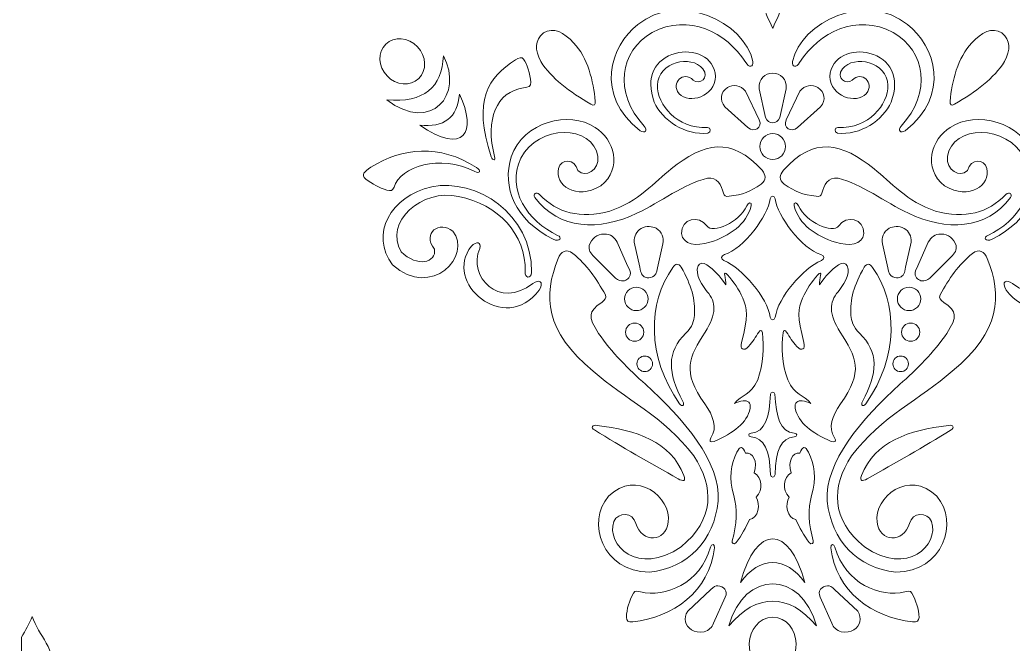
# Model space of a CAD drawing. Header units: centimetres. Extents: x -28.9 to 29, y -13.3 to 13.3.
# Drawn here: x 2.25 to 19.74, y -6.69 to 4.29 of the extents above; entities that cross this region are included whole.
import ezdxf

# ---------------------------------------------------------------- set-up
doc = ezdxf.new("R2010")
doc.units = ezdxf.units.CM
doc.header["$MEASUREMENT"] = 0
doc.layers.add('layer 1', color=7, linetype='Continuous')

msp = doc.modelspace()

# ---------------------------------------------------------------- linework, layer by layer
at = {"layer": 'layer 1', "color": 177, "lineweight": 9}
for centre, major_axis, ratio in [((13.10625, -0.61748), (0, 0.2061), 0.99995148), ((17.91, -0.61748), (0, 0.2061), 0.99995148), ((13.07816, -1.20236), (0, 0.1603), 0.99993762), ((17.93808, -1.20236), (0, 0.1603), 0.99993762), ((13.25428, -1.75949), (0, 0.1374), 0.99992722), ((17.76197, -1.75949), (0, 0.1374), 0.99992722)]:
    msp.add_ellipse(centre, major_axis=major_axis, ratio=ratio, dxfattribs=at)
for points, knots in [([(15.50812, 4.14306), (15.44576, 4.31367), (15.29196, 4.48287), (15.41026, 4.69778), (15.41026, 4.69778), (15.50975, 4.93053), (15.49325, 5.35207), (15.35958, 5.65208), (15.35958, 5.65208), (15.28851, 5.86375), (15.13311, 6.01538), (15.10811, 6.25853), (15.10811, 6.25853), (15.10099, 6.62032), (15.38649, 6.90192), (15.50812, 7.22732), (15.50812, 7.22732), (15.62976, 6.90192), (15.91526, 6.62032), (15.90814, 6.25853), (15.90814, 6.25853), (15.88314, 6.01538), (15.72774, 5.86375), (15.65667, 5.65208), (15.65667, 5.65208), (15.523, 5.35207), (15.50649, 4.93053), (15.60599, 4.69778), (15.60599, 4.69778), (15.72429, 4.48287), (15.57049, 4.31367), (15.50812, 4.14306)], [0, 0, 0, 0, 0.11111111, 0.11111111, 0.11111111, 0.11111111, 0.22222222, 0.22222222, 0.22222222, 0.22222222, 0.33333333, 0.33333333, 0.33333333, 0.33333333, 0.44444444, 0.44444444, 0.44444444, 0.44444444, 0.55555556, 0.55555556, 0.55555556, 0.55555556, 0.66666667, 0.66666667, 0.66666667, 0.66666667, 0.77777778, 0.77777778, 0.77777778, 0.77777778, 1, 1, 1, 1]), ([(15.03515, 3.54407), (15.08623, 3.45418), (15.17504, 3.4555), (15.16044, 3.56351), (15.16044, 3.56351), (15.00747, 4.26426), (13.85711, 4.8004), (13.13332, 4.21148), (13.13332, 4.21148), (12.64423, 3.83373), (12.37179, 2.97379), (13.17298, 2.3425), (13.17298, 2.3425), (13.26193, 2.28844), (13.30775, 2.35279), (13.2457, 2.42416), (13.2457, 2.42416), (12.69656, 3.02907), (12.82019, 3.73889), (13.38524, 4.07437), (13.38524, 4.07437), (14.03805, 4.4122), (14.68429, 4.08323), (15.03515, 3.54407)], [0, 0, 0, 0, 0.14285714, 0.14285714, 0.14285714, 0.14285714, 0.28571429, 0.28571429, 0.28571429, 0.28571429, 0.42857143, 0.42857143, 0.42857143, 0.42857143, 0.57142857, 0.57142857, 0.57142857, 0.57142857, 0.71428571, 0.71428571, 0.71428571, 0.71428571, 1, 1, 1, 1]), ([(15.9811, 3.54407), (15.93002, 3.45418), (15.84121, 3.4555), (15.85581, 3.56351), (15.85581, 3.56351), (16.00878, 4.26426), (17.15914, 4.8004), (17.88293, 4.21148), (17.88293, 4.21148), (18.37202, 3.83373), (18.64446, 2.97379), (17.84327, 2.3425), (17.84327, 2.3425), (17.75432, 2.28844), (17.7085, 2.35279), (17.77055, 2.42416), (17.77055, 2.42416), (18.31969, 3.02907), (18.19606, 3.73889), (17.63101, 4.07437), (17.63101, 4.07437), (16.97819, 4.4122), (16.33196, 4.08323), (15.9811, 3.54407)], [0, 0, 0, 0, 0.14285714, 0.14285714, 0.14285714, 0.14285714, 0.28571429, 0.28571429, 0.28571429, 0.28571429, 0.42857143, 0.42857143, 0.42857143, 0.42857143, 0.57142857, 0.57142857, 0.57142857, 0.57142857, 0.71428571, 0.71428571, 0.71428571, 0.71428571, 1, 1, 1, 1]), ([(12.38418, 2.86598), (12.3903, 2.79187), (12.3605, 2.77606), (12.30721, 2.81115), (12.30721, 2.81115), (11.9357, 3.02582), (11.60358, 3.27069), (11.42746, 3.55953), (11.42746, 3.55953), (11.31326, 3.76629), (11.32022, 3.93935), (11.47134, 4.06545), (11.47134, 4.06545), (11.64548, 4.17472), (11.83607, 4.07401), (12.00267, 3.8903), (12.00267, 3.8903), (12.2509, 3.63364), (12.35127, 3.20724), (12.38418, 2.86598)], [0, 0, 0, 0, 0.16666667, 0.16666667, 0.16666667, 0.16666667, 0.33333333, 0.33333333, 0.33333333, 0.33333333, 0.5, 0.5, 0.5, 0.5, 0.66666667, 0.66666667, 0.66666667, 0.66666667, 1, 1, 1, 1]), ([(18.63207, 2.86598), (18.62595, 2.79187), (18.65575, 2.77606), (18.70904, 2.81115), (18.70904, 2.81115), (19.08055, 3.02582), (19.41267, 3.27069), (19.58879, 3.55953), (19.58879, 3.55953), (19.70299, 3.76629), (19.69603, 3.93935), (19.54491, 4.06545), (19.54491, 4.06545), (19.37076, 4.17472), (19.18018, 4.07401), (19.01358, 3.8903), (19.01358, 3.8903), (18.76535, 3.63364), (18.66498, 3.20724), (18.63207, 2.86598)], [0, 0, 0, 0, 0.16666667, 0.16666667, 0.16666667, 0.16666667, 0.33333333, 0.33333333, 0.33333333, 0.33333333, 0.5, 0.5, 0.5, 0.5, 0.66666667, 0.66666667, 0.66666667, 0.66666667, 1, 1, 1, 1]), ([(8.69368, 3.86678), (8.84156, 4.00871), (9.0914, 3.98836), (9.25172, 3.82131), (9.25172, 3.82131), (9.41204, 3.65427), (9.42213, 3.4038), (9.27426, 3.26186), (9.27426, 3.26186), (9.12639, 3.11993), (8.87655, 3.14029), (8.71622, 3.30734), (8.71622, 3.30734), (8.5559, 3.47438), (8.54581, 3.72485), (8.69368, 3.86678)], [0, 0, 0, 0, 0.2, 0.2, 0.2, 0.2, 0.4, 0.4, 0.4, 0.4, 0.6, 0.6, 0.6, 0.6, 1, 1, 1, 1]), ([(14.10755, 3.23403), (13.94212, 3.4025), (13.70225, 3.19019), (13.85924, 2.99485), (13.85924, 2.99485), (14.04102, 2.8043), (14.4914, 2.94413), (14.50101, 3.30078), (14.50101, 3.30078), (14.48522, 3.65327), (14.10189, 3.7945), (13.79535, 3.70454), (13.79535, 3.70454), (13.44234, 3.61108), (13.25777, 3.29049), (13.42293, 2.846), (13.42293, 2.846), (13.56011, 2.5306), (13.96802, 2.25389), (14.36889, 2.30226), (14.36889, 2.30226), (14.43188, 2.31589), (14.41731, 2.40215), (14.358, 2.39887), (14.358, 2.39887), (13.81623, 2.38152), (13.47492, 2.79662), (13.4778, 3.14396), (13.4778, 3.14396), (13.49257, 3.55521), (14.07411, 3.68702), (14.27811, 3.43352), (14.27811, 3.43352), (14.40679, 3.26965), (14.21481, 3.14437), (14.10755, 3.23403)], [0, 0, 0, 0, 0.1, 0.1, 0.1, 0.1, 0.2, 0.2, 0.2, 0.2, 0.3, 0.3, 0.3, 0.3, 0.4, 0.4, 0.4, 0.4, 0.5, 0.5, 0.5, 0.5, 0.6, 0.6, 0.6, 0.6, 0.7, 0.7, 0.7, 0.7, 0.8, 0.8, 0.8, 0.8, 1, 1, 1, 1]), ([(16.9087, 3.23403), (17.07412, 3.4025), (17.314, 3.19019), (17.15701, 2.99485), (17.15701, 2.99485), (16.97523, 2.8043), (16.52485, 2.94413), (16.51524, 3.30078), (16.51524, 3.30078), (16.53103, 3.65327), (16.91436, 3.7945), (17.2209, 3.70454), (17.2209, 3.70454), (17.57391, 3.61108), (17.75848, 3.29049), (17.59332, 2.846), (17.59332, 2.846), (17.45614, 2.5306), (17.04823, 2.25389), (16.64736, 2.30226), (16.64736, 2.30226), (16.58437, 2.31589), (16.59894, 2.40215), (16.65825, 2.39887), (16.65825, 2.39887), (17.20002, 2.38152), (17.54132, 2.79662), (17.53845, 3.14396), (17.53845, 3.14396), (17.52368, 3.55521), (16.94214, 3.68702), (16.73814, 3.43352), (16.73814, 3.43352), (16.60946, 3.26965), (16.80144, 3.14437), (16.9087, 3.23403)], [0, 0, 0, 0, 0.1, 0.1, 0.1, 0.1, 0.2, 0.2, 0.2, 0.2, 0.3, 0.3, 0.3, 0.3, 0.4, 0.4, 0.4, 0.4, 0.5, 0.5, 0.5, 0.5, 0.6, 0.6, 0.6, 0.6, 0.7, 0.7, 0.7, 0.7, 0.8, 0.8, 0.8, 0.8, 1, 1, 1, 1]), ([(9.70896, 3.66417), (10.07133, 2.98017), (9.50016, 2.29408), (8.71106, 2.8845), (8.71106, 2.8845), (9.36421, 2.83443), (9.6864, 3.10527), (9.70896, 3.66417)], [0, 0, 0, 0, 0.33333333, 0.33333333, 0.33333333, 0.33333333, 1, 1, 1, 1]), ([(11.12039, 3.0972), (11.20347, 3.11206), (11.25244, 3.11374), (11.24783, 3.19757), (11.24783, 3.19757), (11.23548, 3.34367), (11.18662, 3.52538), (11.12039, 3.60494), (11.12039, 3.60494), (11.09174, 3.64405), (11.03473, 3.63205), (10.97631, 3.59041), (10.97631, 3.59041), (10.50192, 3.27896), (10.21649, 2.88689), (10.55329, 1.88432), (10.55329, 1.88432), (10.57832, 1.81976), (10.63635, 1.80259), (10.61124, 1.88818), (10.61124, 1.88818), (10.43772, 2.54029), (10.6476, 3.03345), (11.12039, 3.0972)], [0, 0, 0, 0, 0.14285714, 0.14285714, 0.14285714, 0.14285714, 0.28571429, 0.28571429, 0.28571429, 0.28571429, 0.42857143, 0.42857143, 0.42857143, 0.42857143, 0.57142857, 0.57142857, 0.57142857, 0.57142857, 0.71428571, 0.71428571, 0.71428571, 0.71428571, 1, 1, 1, 1]), ([(15.50812, 2.47995), (15.4548, 2.48115), (15.40212, 2.51359), (15.38401, 2.57727), (15.38401, 2.57727), (15.38401, 2.57727), (15.27201, 3.07949), (15.27201, 3.07949), (15.27201, 3.07949), (15.25009, 3.26213), (15.37852, 3.35419), (15.50813, 3.35563), (15.50813, 3.35563), (15.63774, 3.35419), (15.76616, 3.26213), (15.74424, 3.07949), (15.74424, 3.07949), (15.74424, 3.07949), (15.63224, 2.57727), (15.63224, 2.57727), (15.63224, 2.57727), (15.61413, 2.51359), (15.56144, 2.48115), (15.50812, 2.47995)], [0, 0, 0, 0, 0.14285714, 0.14285714, 0.14285714, 0.14285714, 0.28571429, 0.28571429, 0.28571429, 0.28571429, 0.42857143, 0.42857143, 0.42857143, 0.42857143, 0.57142857, 0.57142857, 0.57142857, 0.57142857, 0.71428571, 0.71428571, 0.71428571, 0.71428571, 1, 1, 1, 1]), ([(14.71024, 3.10184), (14.59171, 3.0224), (14.56378, 2.89329), (14.66567, 2.76367), (14.66567, 2.76367), (14.66567, 2.76367), (15.0724, 2.39957), (15.0724, 2.39957), (15.0724, 2.39957), (15.18157, 2.30433), (15.33705, 2.3916), (15.26924, 2.53444), (15.26924, 2.53444), (15.26924, 2.53444), (15.02723, 3.03821), (15.02723, 3.03821), (15.02723, 3.03821), (14.94868, 3.1448), (14.81084, 3.17092), (14.71024, 3.10184)], [0, 0, 0, 0, 0.16666667, 0.16666667, 0.16666667, 0.16666667, 0.33333333, 0.33333333, 0.33333333, 0.33333333, 0.5, 0.5, 0.5, 0.5, 0.66666667, 0.66666667, 0.66666667, 0.66666667, 1, 1, 1, 1]), ([(16.30601, 3.10184), (16.42454, 3.0224), (16.45246, 2.89329), (16.35058, 2.76367), (16.35058, 2.76367), (16.35058, 2.76367), (15.94385, 2.39957), (15.94385, 2.39957), (15.94385, 2.39957), (15.83468, 2.30433), (15.6792, 2.3916), (15.74701, 2.53444), (15.74701, 2.53444), (15.74701, 2.53444), (15.98902, 3.03821), (15.98902, 3.03821), (15.98902, 3.03821), (16.06757, 3.1448), (16.20541, 3.17092), (16.30601, 3.10184)], [0, 0, 0, 0, 0.16666667, 0.16666667, 0.16666667, 0.16666667, 0.33333333, 0.33333333, 0.33333333, 0.33333333, 0.5, 0.5, 0.5, 0.5, 0.66666667, 0.66666667, 0.66666667, 0.66666667, 1, 1, 1, 1]), ([(9.99135, 2.98883), (10.31037, 2.3162), (10.06772, 1.89935), (9.29289, 2.44303), (9.29289, 2.44303), (9.71861, 2.39451), (9.95535, 2.57064), (9.99135, 2.98883)], [0, 0, 0, 0, 0.33333333, 0.33333333, 0.33333333, 0.33333333, 1, 1, 1, 1]), ([(12.07824, 1.64242), (12.0227, 1.86266), (11.77833, 1.85089), (11.73716, 1.6777), (11.73716, 1.6777), (11.66561, 1.38792), (12.0387, 1.11415), (12.48203, 1.3719), (12.48203, 1.3719), (12.8727, 1.68416), (12.71386, 2.19644), (12.3801, 2.40299), (12.3801, 2.40299), (11.92463, 2.70322), (11.12112, 2.50523), (10.90214, 1.88549), (10.90214, 1.88549), (10.74, 1.35248), (10.9608, 0.77511), (11.6429, 0.43553), (11.6429, 0.43553), (11.76383, 0.37518), (11.80203, 0.46574), (11.72033, 0.50146), (11.72033, 0.50146), (11.18505, 0.75012), (10.81966, 1.30444), (11.0707, 1.85804), (11.0707, 1.85804), (11.38597, 2.46036), (12.33929, 2.45743), (12.43107, 1.88745), (12.43107, 1.88745), (12.45067, 1.64763), (12.21545, 1.50715), (12.07824, 1.64242)], [0, 0, 0, 0, 0.1, 0.1, 0.1, 0.1, 0.2, 0.2, 0.2, 0.2, 0.3, 0.3, 0.3, 0.3, 0.4, 0.4, 0.4, 0.4, 0.5, 0.5, 0.5, 0.5, 0.6, 0.6, 0.6, 0.6, 0.7, 0.7, 0.7, 0.7, 0.8, 0.8, 0.8, 0.8, 1, 1, 1, 1]), ([(18.93801, 1.64242), (18.99355, 1.86266), (19.23792, 1.85089), (19.27908, 1.6777), (19.27908, 1.6777), (19.35064, 1.38792), (18.97755, 1.11415), (18.53422, 1.3719), (18.53422, 1.3719), (18.14355, 1.68416), (18.30239, 2.19644), (18.63615, 2.40299), (18.63615, 2.40299), (19.09162, 2.70322), (19.89513, 2.50523), (20.11411, 1.88549), (20.11411, 1.88549), (20.27625, 1.35248), (20.05545, 0.77511), (19.37335, 0.43553), (19.37335, 0.43553), (19.25242, 0.37518), (19.21422, 0.46574), (19.29592, 0.50146), (19.29592, 0.50146), (19.83119, 0.75012), (20.19658, 1.30444), (19.94554, 1.85804), (19.94554, 1.85804), (19.63028, 2.46036), (18.67696, 2.45743), (18.58518, 1.88745), (18.58518, 1.88745), (18.56558, 1.64763), (18.8008, 1.50715), (18.93801, 1.64242)], [0, 0, 0, 0, 0.1, 0.1, 0.1, 0.1, 0.2, 0.2, 0.2, 0.2, 0.3, 0.3, 0.3, 0.3, 0.4, 0.4, 0.4, 0.4, 0.5, 0.5, 0.5, 0.5, 0.6, 0.6, 0.6, 0.6, 0.7, 0.7, 0.7, 0.7, 0.8, 0.8, 0.8, 0.8, 1, 1, 1, 1]), ([(15.50812, 1.83602), (15.63314, 1.83768), (15.73403, 1.9396), (15.73403, 2.065), (15.73403, 2.065), (15.73403, 2.1904), (15.63315, 2.29234), (15.50812, 2.29399), (15.50812, 2.29399), (15.38309, 2.29234), (15.28222, 2.19041), (15.28222, 2.065), (15.28222, 2.065), (15.28222, 1.93959), (15.3831, 1.83768), (15.50812, 1.83602)], [0, 0, 0, 0, 0.2, 0.2, 0.2, 0.2, 0.4, 0.4, 0.4, 0.4, 0.6, 0.6, 0.6, 0.6, 1, 1, 1, 1]), ([(8.71274, 1.29848), (8.78079, 1.27643), (8.81996, 1.28699), (8.84017, 1.35161), (8.84017, 1.35161), (8.95033, 1.71019), (9.65145, 1.94163), (10.26018, 1.62638), (10.26018, 1.62638), (10.34632, 1.58224), (10.38786, 1.63721), (10.293, 1.69543), (10.293, 1.69543), (9.63738, 2.11445), (8.98905, 2.04595), (8.4341, 1.70177), (8.4341, 1.70177), (8.31574, 1.61815), (8.2522, 1.57502), (8.34214, 1.48952), (8.34214, 1.48952), (8.45761, 1.40417), (8.58163, 1.3418), (8.71274, 1.29848)], [0, 0, 0, 0, 0.14285714, 0.14285714, 0.14285714, 0.14285714, 0.28571429, 0.28571429, 0.28571429, 0.28571429, 0.42857143, 0.42857143, 0.42857143, 0.42857143, 0.57142857, 0.57142857, 0.57142857, 0.57142857, 0.71428571, 0.71428571, 0.71428571, 0.71428571, 1, 1, 1, 1]), ([(11.40437, 1.22279), (11.34049, 1.2793), (11.27741, 1.22815), (11.32153, 1.16621), (11.32153, 1.16621), (11.74266, 0.60135), (12.45359, 0.57431), (13.11713, 0.88969), (13.11713, 0.88969), (13.53399, 1.08571), (13.94889, 1.41575), (14.35792, 1.50733), (14.35792, 1.50733), (14.53065, 1.53554), (14.60913, 1.38236), (14.63986, 1.24197), (14.63986, 1.24197), (14.65035, 1.19573), (14.68203, 1.18254), (14.73985, 1.18982), (14.73985, 1.18982), (14.98133, 1.21677), (15.11698, 1.27295), (15.30467, 1.40121), (15.30467, 1.40121), (15.39811, 1.48552), (15.39101, 1.56116), (15.32035, 1.64634), (15.32035, 1.64634), (14.78497, 2.24576), (14.28758, 2.13695), (13.72086, 1.66986), (13.72086, 1.66986), (13.43691, 1.45121), (13.14063, 1.08972), (12.63882, 0.92902), (12.63882, 0.92902), (12.12328, 0.79385), (11.71081, 0.88752), (11.40437, 1.22279)], [0, 0, 0, 0, 0.09090909, 0.09090909, 0.09090909, 0.09090909, 0.18181818, 0.18181818, 0.18181818, 0.18181818, 0.27272727, 0.27272727, 0.27272727, 0.27272727, 0.36363636, 0.36363636, 0.36363636, 0.36363636, 0.45454545, 0.45454545, 0.45454545, 0.45454545, 0.54545455, 0.54545455, 0.54545455, 0.54545455, 0.63636364, 0.63636364, 0.63636364, 0.63636364, 0.72727273, 0.72727273, 0.72727273, 0.72727273, 0.81818182, 0.81818182, 0.81818182, 0.81818182, 1, 1, 1, 1]), ([(19.61187, 1.22279), (19.67575, 1.2793), (19.73884, 1.22815), (19.69472, 1.16621), (19.69472, 1.16621), (19.27359, 0.60135), (18.56266, 0.57431), (17.89912, 0.88969), (17.89912, 0.88969), (17.48226, 1.08571), (17.06736, 1.41575), (16.65833, 1.50733), (16.65833, 1.50733), (16.4856, 1.53554), (16.40711, 1.38236), (16.37639, 1.24197), (16.37639, 1.24197), (16.3659, 1.19573), (16.33422, 1.18254), (16.2764, 1.18982), (16.2764, 1.18982), (16.03492, 1.21677), (15.89926, 1.27295), (15.71158, 1.40121), (15.71158, 1.40121), (15.61814, 1.48552), (15.62524, 1.56116), (15.6959, 1.64634), (15.6959, 1.64634), (16.23128, 2.24576), (16.72867, 2.13695), (17.29539, 1.66986), (17.29539, 1.66986), (17.57934, 1.45121), (17.87562, 1.08972), (18.37743, 0.92902), (18.37743, 0.92902), (18.89297, 0.79385), (19.30544, 0.88752), (19.61187, 1.22279)], [0, 0, 0, 0, 0.09090909, 0.09090909, 0.09090909, 0.09090909, 0.18181818, 0.18181818, 0.18181818, 0.18181818, 0.27272727, 0.27272727, 0.27272727, 0.27272727, 0.36363636, 0.36363636, 0.36363636, 0.36363636, 0.45454545, 0.45454545, 0.45454545, 0.45454545, 0.54545455, 0.54545455, 0.54545455, 0.54545455, 0.63636364, 0.63636364, 0.63636364, 0.63636364, 0.72727273, 0.72727273, 0.72727273, 0.72727273, 0.81818182, 0.81818182, 0.81818182, 0.81818182, 1, 1, 1, 1]), ([(9.55189, 0.26136), (9.32052, 0.54605), (9.65317, 0.76646), (9.87343, 0.57427), (9.87343, 0.57427), (10.22768, 0.15542), (9.50018, -0.63232), (8.81554, -0.01746), (8.81554, -0.01746), (8.39926, 0.51923), (8.788, 1.19317), (9.50343, 1.35752), (9.50343, 1.35752), (10.29009, 1.5075), (11.27012, 0.89263), (11.26352, -0.15191), (11.26352, -0.15191), (11.25392, -0.27649), (11.13317, -0.24498), (11.15074, -0.14248), (11.15074, -0.14248), (11.16161, 0.52724), (10.67894, 1.05084), (9.9737, 1.18479), (9.9737, 1.18479), (9.34207, 1.33187), (8.6494, 0.73632), (8.96783, 0.21318), (8.96783, 0.21318), (9.24323, -0.06955), (9.59278, 0.02002), (9.55189, 0.26136)], [0, 0, 0, 0, 0.11111111, 0.11111111, 0.11111111, 0.11111111, 0.22222222, 0.22222222, 0.22222222, 0.22222222, 0.33333333, 0.33333333, 0.33333333, 0.33333333, 0.44444444, 0.44444444, 0.44444444, 0.44444444, 0.55555556, 0.55555556, 0.55555556, 0.55555556, 0.66666667, 0.66666667, 0.66666667, 0.66666667, 0.77777778, 0.77777778, 0.77777778, 0.77777778, 1, 1, 1, 1]), ([(14.34562, 0.66676), (14.21858, 0.87051), (13.8887, 0.79678), (13.90252, 0.53294), (13.90252, 0.53294), (13.92718, 0.33325), (14.16895, 0.30562), (14.39908, 0.38003), (14.39908, 0.38003), (14.74945, 0.4859), (15.04591, 0.69488), (15.13021, 1.01868), (15.13021, 1.01868), (15.14335, 1.09401), (15.07715, 1.08641), (15.05441, 1.02189), (15.05441, 1.02189), (14.92291, 0.73002), (14.44959, 0.52752), (14.34562, 0.66676)], [0, 0, 0, 0, 0.16666667, 0.16666667, 0.16666667, 0.16666667, 0.33333333, 0.33333333, 0.33333333, 0.33333333, 0.5, 0.5, 0.5, 0.5, 0.66666667, 0.66666667, 0.66666667, 0.66666667, 1, 1, 1, 1]), ([(15.55307, -0.94107), (15.60138, -0.58504), (16.04118, -0.08408), (16.3682, 0.06063), (16.3682, 0.06063), (16.4244, 0.07933), (16.42131, 0.14231), (16.35889, 0.16296), (16.35889, 0.16296), (16.01254, 0.27043), (15.58883, 0.84757), (15.55, 1.14456), (15.55, 1.14456), (15.53854, 1.21002), (15.47771, 1.21002), (15.46625, 1.14456), (15.46625, 1.14456), (15.42742, 0.84757), (15.00371, 0.27043), (14.65736, 0.16296), (14.65736, 0.16296), (14.59493, 0.14231), (14.59185, 0.07933), (14.64805, 0.06063), (14.64805, 0.06063), (14.97507, -0.08408), (15.41487, -0.58504), (15.46317, -0.94107), (15.46317, -0.94107), (15.47285, -1.00102), (15.5434, -1.00102), (15.55307, -0.94107)], [0, 0, 0, 0, 0.11111111, 0.11111111, 0.11111111, 0.11111111, 0.22222222, 0.22222222, 0.22222222, 0.22222222, 0.33333333, 0.33333333, 0.33333333, 0.33333333, 0.44444444, 0.44444444, 0.44444444, 0.44444444, 0.55555556, 0.55555556, 0.55555556, 0.55555556, 0.66666667, 0.66666667, 0.66666667, 0.66666667, 0.77777778, 0.77777778, 0.77777778, 0.77777778, 1, 1, 1, 1]), ([(16.67063, 0.66676), (16.79767, 0.87051), (17.12755, 0.79678), (17.11373, 0.53294), (17.11373, 0.53294), (17.08907, 0.33325), (16.8473, 0.30562), (16.61717, 0.38003), (16.61717, 0.38003), (16.2668, 0.4859), (15.97034, 0.69488), (15.88604, 1.01868), (15.88604, 1.01868), (15.8729, 1.09401), (15.9391, 1.08641), (15.96183, 1.02189), (15.96183, 1.02189), (16.09334, 0.73002), (16.56666, 0.52752), (16.67063, 0.66676)], [0, 0, 0, 0, 0.16666667, 0.16666667, 0.16666667, 0.16666667, 0.33333333, 0.33333333, 0.33333333, 0.33333333, 0.5, 0.5, 0.5, 0.5, 0.66666667, 0.66666667, 0.66666667, 0.66666667, 1, 1, 1, 1]), ([(13.57189, 0.35258), (13.59452, 0.46201), (13.56334, 0.56413), (13.4582, 0.62701), (13.4582, 0.62701), (13.38698, 0.66343), (13.2805, 0.67161), (13.19162, 0.62309), (13.19162, 0.62309), (13.10767, 0.57322), (13.06324, 0.49319), (13.07008, 0.38003), (13.07008, 0.38003), (13.07008, 0.38003), (13.1675, -0.05884), (13.1675, -0.05884), (13.1675, -0.05884), (13.18246, -0.15953), (13.20762, -0.21393), (13.26502, -0.23627), (13.26502, -0.23627), (13.30848, -0.25128), (13.34973, -0.24627), (13.39079, -0.23063), (13.39079, -0.23063), (13.43972, -0.21065), (13.46806, -0.15456), (13.48038, -0.06902), (13.48038, -0.06902), (13.48038, -0.06902), (13.57189, 0.35258), (13.57189, 0.35258)], [0, 0, 0, 0, 0.11111111, 0.11111111, 0.11111111, 0.11111111, 0.22222222, 0.22222222, 0.22222222, 0.22222222, 0.33333333, 0.33333333, 0.33333333, 0.33333333, 0.44444444, 0.44444444, 0.44444444, 0.44444444, 0.55555556, 0.55555556, 0.55555556, 0.55555556, 0.66666667, 0.66666667, 0.66666667, 0.66666667, 0.77777778, 0.77777778, 0.77777778, 0.77777778, 1, 1, 1, 1]), ([(17.44436, 0.35258), (17.42173, 0.46201), (17.45291, 0.56413), (17.55805, 0.62701), (17.55805, 0.62701), (17.62927, 0.66343), (17.73575, 0.67161), (17.82463, 0.62309), (17.82463, 0.62309), (17.90858, 0.57322), (17.95301, 0.49319), (17.94616, 0.38003), (17.94616, 0.38003), (17.94616, 0.38003), (17.84875, -0.05884), (17.84875, -0.05884), (17.84875, -0.05884), (17.83379, -0.15953), (17.80863, -0.21393), (17.75123, -0.23627), (17.75123, -0.23627), (17.70777, -0.25128), (17.66652, -0.24627), (17.62546, -0.23063), (17.62546, -0.23063), (17.57652, -0.21065), (17.54818, -0.15456), (17.53586, -0.06902), (17.53586, -0.06902), (17.53586, -0.06902), (17.44436, 0.35258), (17.44436, 0.35258)], [0, 0, 0, 0, 0.11111111, 0.11111111, 0.11111111, 0.11111111, 0.22222222, 0.22222222, 0.22222222, 0.22222222, 0.33333333, 0.33333333, 0.33333333, 0.33333333, 0.44444444, 0.44444444, 0.44444444, 0.44444444, 0.55555556, 0.55555556, 0.55555556, 0.55555556, 0.66666667, 0.66666667, 0.66666667, 0.66666667, 0.77777778, 0.77777778, 0.77777778, 0.77777778, 1, 1, 1, 1]), ([(10.3479, 0.2712), (10.38158, 0.38449), (10.28842, 0.40748), (10.20281, 0.31056), (10.20281, 0.31056), (9.69114, -0.31969), (10.78405, -1.2745), (11.39684, -0.46088), (11.39684, -0.46088), (11.48818, -0.30504), (11.38981, -0.26832), (11.28704, -0.34478), (11.28704, -0.34478), (10.6857, -0.80801), (10.13614, -0.22463), (10.3479, 0.2712)], [0, 0, 0, 0, 0.2, 0.2, 0.2, 0.2, 0.4, 0.4, 0.4, 0.4, 0.6, 0.6, 0.6, 0.6, 1, 1, 1, 1]), ([(12.76731, 0.38141), (12.72068, 0.47233), (12.65322, 0.52318), (12.53988, 0.52458), (12.53988, 0.52458), (12.41197, 0.52095), (12.31752, 0.4424), (12.27912, 0.32433), (12.27912, 0.32433), (12.25816, 0.24562), (12.30227, 0.18298), (12.36538, 0.12163), (12.36538, 0.12163), (12.36538, 0.12163), (12.71046, -0.22079), (12.71046, -0.22079), (12.71046, -0.22079), (12.75345, -0.26094), (12.79422, -0.29808), (12.84422, -0.30069), (12.84422, -0.30069), (12.92019, -0.3056), (12.97215, -0.26591), (12.99715, -0.19835), (12.99715, -0.19835), (13.01611, -0.14391), (12.9748, -0.08731), (12.95402, -0.03501), (12.95402, -0.03501), (12.95402, -0.03501), (12.76731, 0.38141), (12.76731, 0.38141)], [0, 0, 0, 0, 0.11111111, 0.11111111, 0.11111111, 0.11111111, 0.22222222, 0.22222222, 0.22222222, 0.22222222, 0.33333333, 0.33333333, 0.33333333, 0.33333333, 0.44444444, 0.44444444, 0.44444444, 0.44444444, 0.55555556, 0.55555556, 0.55555556, 0.55555556, 0.66666667, 0.66666667, 0.66666667, 0.66666667, 0.77777778, 0.77777778, 0.77777778, 0.77777778, 1, 1, 1, 1]), ([(18.24894, 0.38141), (18.29557, 0.47233), (18.36303, 0.52318), (18.47636, 0.52458), (18.47636, 0.52458), (18.60428, 0.52095), (18.69873, 0.4424), (18.73713, 0.32433), (18.73713, 0.32433), (18.75809, 0.24562), (18.71398, 0.18298), (18.65087, 0.12163), (18.65087, 0.12163), (18.65087, 0.12163), (18.30579, -0.22079), (18.30579, -0.22079), (18.30579, -0.22079), (18.2628, -0.26094), (18.22203, -0.29808), (18.17202, -0.30069), (18.17202, -0.30069), (18.09605, -0.3056), (18.0441, -0.26591), (18.01909, -0.19835), (18.01909, -0.19835), (18.00014, -0.14391), (18.04145, -0.08731), (18.06223, -0.03501), (18.06223, -0.03501), (18.06223, -0.03501), (18.24894, 0.38141), (18.24894, 0.38141)], [0, 0, 0, 0, 0.11111111, 0.11111111, 0.11111111, 0.11111111, 0.22222222, 0.22222222, 0.22222222, 0.22222222, 0.33333333, 0.33333333, 0.33333333, 0.33333333, 0.44444444, 0.44444444, 0.44444444, 0.44444444, 0.55555556, 0.55555556, 0.55555556, 0.55555556, 0.66666667, 0.66666667, 0.66666667, 0.66666667, 0.77777778, 0.77777778, 0.77777778, 0.77777778, 1, 1, 1, 1]), ([(20.66835, 0.2712), (20.63467, 0.38449), (20.72783, 0.40748), (20.81344, 0.31056), (20.81344, 0.31056), (21.32511, -0.31969), (20.2322, -1.2745), (19.61941, -0.46088), (19.61941, -0.46088), (19.52807, -0.30504), (19.62644, -0.26832), (19.72921, -0.34478), (19.72921, -0.34478), (20.33055, -0.80801), (20.88011, -0.22463), (20.66835, 0.2712)], [0, 0, 0, 0, 0.2, 0.2, 0.2, 0.2, 0.4, 0.4, 0.4, 0.4, 0.6, 0.6, 0.6, 0.6, 1, 1, 1, 1]), ([(12.49674, -0.67737), (12.55246, -0.63421), (12.58774, -0.60326), (12.56145, -0.5455), (12.56145, -0.5455), (12.40414, -0.26125), (12.23695, -0.01701), (11.99069, 0.18326), (11.99069, 0.18326), (11.87896, 0.27385), (11.77309, 0.21752), (11.72997, 0.09495), (11.72997, 0.09495), (11.46531, -0.56157), (11.49349, -1.1897), (12.34759, -1.8891), (12.34759, -1.8891), (12.90028, -2.37865), (13.59116, -2.67996), (14.12034, -3.38122), (14.12034, -3.38122), (14.48192, -3.9326), (14.48334, -4.49742), (13.89347, -4.9809), (13.89347, -4.9809), (13.1328, -5.50498), (12.57314, -4.94685), (12.70928, -4.53558), (12.70928, -4.53558), (12.78722, -4.36113), (13.0478, -4.37208), (13.09831, -4.56727), (13.09831, -4.56727), (13.20863, -4.92234), (13.62729, -4.89951), (13.66904, -4.54683), (13.66904, -4.54683), (13.72962, -4.11354), (13.11091, -3.60363), (12.61728, -4.09037), (12.61728, -4.09037), (12.22005, -4.5441), (12.50283, -5.41647), (13.33769, -5.42717), (13.33769, -5.42717), (14.01633, -5.35412), (14.48141, -4.86311), (14.54675, -4.17723), (14.54675, -4.17723), (14.59942, -3.50023), (13.93506, -2.71709), (13.26806, -2.1184), (13.26806, -2.1184), (12.98053, -1.86631), (12.66265, -1.54725), (12.44248, -1.22421), (12.44248, -1.22421), (12.25339, -0.92384), (12.25908, -0.84128), (12.49674, -0.67737)], [0, 0, 0, 0, 0.0625, 0.0625, 0.0625, 0.0625, 0.125, 0.125, 0.125, 0.125, 0.1875, 0.1875, 0.1875, 0.1875, 0.25, 0.25, 0.25, 0.25, 0.3125, 0.3125, 0.3125, 0.3125, 0.375, 0.375, 0.375, 0.375, 0.4375, 0.4375, 0.4375, 0.4375, 0.5, 0.5, 0.5, 0.5, 0.5625, 0.5625, 0.5625, 0.5625, 0.625, 0.625, 0.625, 0.625, 0.6875, 0.6875, 0.6875, 0.6875, 0.75, 0.75, 0.75, 0.75, 0.8125, 0.8125, 0.8125, 0.8125, 0.875, 0.875, 0.875, 0.875, 1, 1, 1, 1]), ([(18.51951, -0.67737), (18.46379, -0.63421), (18.42851, -0.60326), (18.4548, -0.5455), (18.4548, -0.5455), (18.61211, -0.26125), (18.77929, -0.01701), (19.02556, 0.18326), (19.02556, 0.18326), (19.13729, 0.27385), (19.24316, 0.21752), (19.28628, 0.09495), (19.28628, 0.09495), (19.55094, -0.56157), (19.52276, -1.1897), (18.66865, -1.8891), (18.66865, -1.8891), (18.11597, -2.37865), (17.42509, -2.67996), (16.89591, -3.38122), (16.89591, -3.38122), (16.53432, -3.9326), (16.53291, -4.49742), (17.12278, -4.9809), (17.12278, -4.9809), (17.88345, -5.50498), (18.44311, -4.94685), (18.30697, -4.53558), (18.30697, -4.53558), (18.22903, -4.36113), (17.96845, -4.37208), (17.91794, -4.56727), (17.91794, -4.56727), (17.80762, -4.92234), (17.38896, -4.89951), (17.34721, -4.54683), (17.34721, -4.54683), (17.28663, -4.11354), (17.90534, -3.60363), (18.39897, -4.09037), (18.39897, -4.09037), (18.7962, -4.5441), (18.51342, -5.41647), (17.67855, -5.42717), (17.67855, -5.42717), (16.99992, -5.35412), (16.53484, -4.86311), (16.4695, -4.17723), (16.4695, -4.17723), (16.41682, -3.50023), (17.08119, -2.71709), (17.74819, -2.1184), (17.74819, -2.1184), (18.03572, -1.86631), (18.3536, -1.54725), (18.57377, -1.22421), (18.57377, -1.22421), (18.76286, -0.92384), (18.75717, -0.84128), (18.51951, -0.67737)], [0, 0, 0, 0, 0.0625, 0.0625, 0.0625, 0.0625, 0.125, 0.125, 0.125, 0.125, 0.1875, 0.1875, 0.1875, 0.1875, 0.25, 0.25, 0.25, 0.25, 0.3125, 0.3125, 0.3125, 0.3125, 0.375, 0.375, 0.375, 0.375, 0.4375, 0.4375, 0.4375, 0.4375, 0.5, 0.5, 0.5, 0.5, 0.5625, 0.5625, 0.5625, 0.5625, 0.625, 0.625, 0.625, 0.625, 0.6875, 0.6875, 0.6875, 0.6875, 0.75, 0.75, 0.75, 0.75, 0.8125, 0.8125, 0.8125, 0.8125, 0.875, 0.875, 0.875, 0.875, 1, 1, 1, 1]), ([(13.89728, -0.05907), (13.84354, 0.01869), (13.79846, 0.00361), (13.74831, -0.06691), (13.74831, -0.06691), (13.30826, -0.6833), (13.28492, -1.62748), (13.86723, -2.46428), (13.86723, -2.46428), (13.91219, -2.52627), (13.96445, -2.48886), (13.928, -2.42295), (13.928, -2.42295), (13.65901, -1.9264), (13.6357, -1.54693), (13.97961, -1.21953), (13.97961, -1.21953), (14.09806, -1.11561), (14.11817, -0.99373), (14.13006, -0.9077), (14.13006, -0.9077), (14.15178, -0.62275), (14.07419, -0.37285), (13.89728, -0.05907)], [0, 0, 0, 0, 0.14285714, 0.14285714, 0.14285714, 0.14285714, 0.28571429, 0.28571429, 0.28571429, 0.28571429, 0.42857143, 0.42857143, 0.42857143, 0.42857143, 0.57142857, 0.57142857, 0.57142857, 0.57142857, 0.71428571, 0.71428571, 0.71428571, 0.71428571, 1, 1, 1, 1]), ([(14.34758, -0.0155), (14.48249, -0.11408), (14.57271, -0.21045), (14.68133, -0.36697), (14.68133, -0.36697), (14.68474, -0.31752), (14.6753, -0.25274), (14.66503, -0.20233), (14.66503, -0.20233), (14.65274, -0.15785), (14.67791, -0.14713), (14.71436, -0.19068), (14.71436, -0.19068), (14.81929, -0.32298), (14.91713, -0.45065), (14.9808, -0.60149), (14.9808, -0.60149), (15.06462, -0.79225), (15.07571, -0.92563), (14.95955, -1.38473), (14.95955, -1.38473), (14.92887, -1.49953), (14.99358, -1.55043), (15.08221, -1.45203), (15.08221, -1.45203), (15.1594, -1.37159), (15.20799, -1.29056), (15.26384, -1.19948), (15.26384, -1.19948), (15.28819, -1.16088), (15.32033, -1.16842), (15.32605, -1.2112), (15.32605, -1.2112), (15.36264, -1.46467), (15.34566, -1.75732), (15.24372, -2.04101), (15.24372, -2.04101), (15.1208, -2.32116), (14.96005, -2.30221), (14.83381, -2.45641), (14.83381, -2.45641), (14.88536, -2.43572), (14.93691, -2.41945), (14.98846, -2.41189), (14.98846, -2.41189), (15.06675, -2.40305), (15.12778, -2.43556), (15.11026, -2.54103), (15.11026, -2.54103), (15.05762, -2.809), (14.82037, -2.9707), (14.476, -3.12847), (14.476, -3.12847), (14.40571, -3.14905), (14.38675, -3.11919), (14.41914, -3.05959), (14.41914, -3.05959), (14.54052, -2.8812), (14.46161, -2.68186), (14.31513, -2.46621), (14.31513, -2.46621), (13.89803, -1.8872), (14.03783, -1.64005), (14.31928, -1.20133), (14.31928, -1.20133), (14.52336, -0.88477), (14.51419, -0.67279), (14.3557, -0.48982), (14.3557, -0.48982), (14.27596, -0.39378), (14.13058, -0.18538), (14.19396, -0.03715), (14.19396, -0.03715), (14.22327, 0.02236), (14.28781, 0.02468), (14.34758, -0.0155)], [0, 0, 0, 0, 0.05, 0.05, 0.05, 0.05, 0.1, 0.1, 0.1, 0.1, 0.15, 0.15, 0.15, 0.15, 0.2, 0.2, 0.2, 0.2, 0.25, 0.25, 0.25, 0.25, 0.3, 0.3, 0.3, 0.3, 0.35, 0.35, 0.35, 0.35, 0.4, 0.4, 0.4, 0.4, 0.45, 0.45, 0.45, 0.45, 0.5, 0.5, 0.5, 0.5, 0.55, 0.55, 0.55, 0.55, 0.6, 0.6, 0.6, 0.6, 0.65, 0.65, 0.65, 0.65, 0.7, 0.7, 0.7, 0.7, 0.75, 0.75, 0.75, 0.75, 0.8, 0.8, 0.8, 0.8, 0.85, 0.85, 0.85, 0.85, 0.9, 0.9, 0.9, 0.9, 1, 1, 1, 1]), ([(16.66867, -0.0155), (16.53376, -0.11408), (16.44354, -0.21045), (16.33492, -0.36697), (16.33492, -0.36697), (16.33151, -0.31752), (16.34095, -0.25274), (16.35122, -0.20233), (16.35122, -0.20233), (16.36351, -0.15785), (16.33833, -0.14713), (16.30189, -0.19068), (16.30189, -0.19068), (16.19696, -0.32298), (16.09912, -0.45065), (16.03545, -0.60149), (16.03545, -0.60149), (15.95163, -0.79225), (15.94054, -0.92563), (16.0567, -1.38473), (16.0567, -1.38473), (16.08738, -1.49953), (16.02267, -1.55043), (15.93404, -1.45203), (15.93404, -1.45203), (15.85685, -1.37159), (15.80826, -1.29056), (15.75241, -1.19948), (15.75241, -1.19948), (15.72806, -1.16088), (15.69592, -1.16842), (15.69019, -1.2112), (15.69019, -1.2112), (15.65361, -1.46467), (15.67059, -1.75732), (15.77253, -2.04101), (15.77253, -2.04101), (15.89544, -2.32116), (16.0562, -2.30221), (16.18244, -2.45641), (16.18244, -2.45641), (16.13089, -2.43572), (16.07934, -2.41945), (16.02778, -2.41189), (16.02778, -2.41189), (15.9495, -2.40305), (15.88846, -2.43556), (15.90599, -2.54103), (15.90599, -2.54103), (15.95863, -2.809), (16.19588, -2.9707), (16.54025, -3.12847), (16.54025, -3.12847), (16.61054, -3.14905), (16.6295, -3.11919), (16.59711, -3.05959), (16.59711, -3.05959), (16.47573, -2.8812), (16.55464, -2.68186), (16.70112, -2.46621), (16.70112, -2.46621), (17.11822, -1.8872), (16.97841, -1.64005), (16.69697, -1.20133), (16.69697, -1.20133), (16.49289, -0.88477), (16.50206, -0.67279), (16.66055, -0.48982), (16.66055, -0.48982), (16.74029, -0.39378), (16.88567, -0.18538), (16.82229, -0.03715), (16.82229, -0.03715), (16.79298, 0.02236), (16.72844, 0.02468), (16.66867, -0.0155)], [0, 0, 0, 0, 0.05, 0.05, 0.05, 0.05, 0.1, 0.1, 0.1, 0.1, 0.15, 0.15, 0.15, 0.15, 0.2, 0.2, 0.2, 0.2, 0.25, 0.25, 0.25, 0.25, 0.3, 0.3, 0.3, 0.3, 0.35, 0.35, 0.35, 0.35, 0.4, 0.4, 0.4, 0.4, 0.45, 0.45, 0.45, 0.45, 0.5, 0.5, 0.5, 0.5, 0.55, 0.55, 0.55, 0.55, 0.6, 0.6, 0.6, 0.6, 0.65, 0.65, 0.65, 0.65, 0.7, 0.7, 0.7, 0.7, 0.75, 0.75, 0.75, 0.75, 0.8, 0.8, 0.8, 0.8, 0.85, 0.85, 0.85, 0.85, 0.9, 0.9, 0.9, 0.9, 1, 1, 1, 1]), ([(17.11897, -0.05907), (17.17271, 0.01869), (17.21779, 0.00361), (17.26794, -0.06691), (17.26794, -0.06691), (17.70798, -0.6833), (17.73133, -1.62748), (17.14902, -2.46428), (17.14902, -2.46428), (17.10406, -2.52627), (17.0518, -2.48886), (17.08825, -2.42295), (17.08825, -2.42295), (17.35724, -1.9264), (17.38055, -1.54693), (17.03664, -1.21953), (17.03664, -1.21953), (16.91819, -1.11561), (16.89808, -0.99373), (16.88619, -0.9077), (16.88619, -0.9077), (16.86447, -0.62275), (16.94206, -0.37285), (17.11897, -0.05907)], [0, 0, 0, 0, 0.14285714, 0.14285714, 0.14285714, 0.14285714, 0.28571429, 0.28571429, 0.28571429, 0.28571429, 0.42857143, 0.42857143, 0.42857143, 0.42857143, 0.57142857, 0.57142857, 0.57142857, 0.57142857, 0.71428571, 0.71428571, 0.71428571, 0.71428571, 1, 1, 1, 1]), ([(15.54902, -3.7073), (15.55701, -3.27185), (15.65514, -3.07487), (15.88827, -3.04376), (15.88827, -3.04376), (15.94279, -3.04423), (15.94764, -2.97992), (15.88911, -2.98053), (15.88911, -2.98053), (15.63641, -2.96685), (15.5643, -2.6799), (15.54783, -2.29627), (15.54783, -2.29627), (15.54015, -2.24958), (15.4761, -2.24957), (15.46842, -2.29627), (15.46842, -2.29627), (15.45195, -2.6799), (15.37984, -2.96685), (15.12714, -2.98053), (15.12714, -2.98053), (15.06861, -2.97992), (15.07346, -3.04423), (15.12798, -3.04376), (15.12798, -3.04376), (15.36111, -3.07487), (15.45924, -3.27185), (15.46723, -3.7073), (15.46723, -3.7073), (15.4694, -3.7688), (15.54685, -3.7688), (15.54902, -3.7073)], [0, 0, 0, 0, 0.11111111, 0.11111111, 0.11111111, 0.11111111, 0.22222222, 0.22222222, 0.22222222, 0.22222222, 0.33333333, 0.33333333, 0.33333333, 0.33333333, 0.44444444, 0.44444444, 0.44444444, 0.44444444, 0.55555556, 0.55555556, 0.55555556, 0.55555556, 0.66666667, 0.66666667, 0.66666667, 0.66666667, 0.77777778, 0.77777778, 0.77777778, 0.77777778, 1, 1, 1, 1]), ([(13.84583, -3.7846), (13.92809, -3.83273), (13.98478, -3.82885), (13.94432, -3.72471), (13.94432, -3.72471), (13.71312, -3.12597), (13.10308, -2.92238), (12.4144, -2.84606), (12.4144, -2.84606), (12.33059, -2.82623), (12.29677, -2.88479), (12.36734, -2.92282), (12.36734, -2.92282), (12.85148, -3.22174), (13.34602, -3.50672), (13.84583, -3.7846)], [0, 0, 0, 0, 0.2, 0.2, 0.2, 0.2, 0.4, 0.4, 0.4, 0.4, 0.6, 0.6, 0.6, 0.6, 1, 1, 1, 1]), ([(17.17042, -3.7846), (17.08816, -3.83273), (17.03147, -3.82885), (17.07193, -3.72471), (17.07193, -3.72471), (17.30313, -3.12597), (17.91317, -2.92238), (18.60185, -2.84606), (18.60185, -2.84606), (18.68565, -2.82623), (18.71948, -2.88479), (18.64891, -2.92282), (18.64891, -2.92282), (18.16477, -3.22174), (17.67023, -3.50672), (17.17042, -3.7846)], [0, 0, 0, 0, 0.2, 0.2, 0.2, 0.2, 0.4, 0.4, 0.4, 0.4, 0.6, 0.6, 0.6, 0.6, 1, 1, 1, 1]), ([(15.03135, -3.33313), (15.15289, -3.30886), (15.25206, -3.47251), (15.18281, -3.67654), (15.18281, -3.67654), (15.31498, -3.75394), (15.34799, -3.98222), (15.2181, -4.10556), (15.2181, -4.10556), (15.29725, -4.22666), (15.25546, -4.48488), (15.10061, -4.50036), (15.10061, -4.50036), (15.03359, -4.64021), (14.96266, -4.77841), (14.86415, -4.9051), (14.86415, -4.9051), (14.82731, -4.94991), (14.77965, -4.92029), (14.79279, -4.87722), (14.79279, -4.87722), (14.87967, -4.59099), (14.88628, -4.30637), (14.82248, -4.07755), (14.82248, -4.07755), (14.72631, -3.77607), (14.77524, -3.52544), (14.8781, -3.31485), (14.8781, -3.31485), (14.9336, -3.20162), (14.98206, -3.2063), (15.03135, -3.33313)], [0, 0, 0, 0, 0.11111111, 0.11111111, 0.11111111, 0.11111111, 0.22222222, 0.22222222, 0.22222222, 0.22222222, 0.33333333, 0.33333333, 0.33333333, 0.33333333, 0.44444444, 0.44444444, 0.44444444, 0.44444444, 0.55555556, 0.55555556, 0.55555556, 0.55555556, 0.66666667, 0.66666667, 0.66666667, 0.66666667, 0.77777778, 0.77777778, 0.77777778, 0.77777778, 1, 1, 1, 1]), ([(15.9849, -3.33313), (15.86336, -3.30886), (15.76419, -3.47251), (15.83344, -3.67654), (15.83344, -3.67654), (15.70127, -3.75394), (15.66826, -3.98222), (15.79815, -4.10556), (15.79815, -4.10556), (15.719, -4.22666), (15.76079, -4.48488), (15.91564, -4.50036), (15.91564, -4.50036), (15.98266, -4.64021), (16.05359, -4.77841), (16.1521, -4.9051), (16.1521, -4.9051), (16.18894, -4.94991), (16.2366, -4.92029), (16.22346, -4.87722), (16.22346, -4.87722), (16.13658, -4.59099), (16.12997, -4.30637), (16.19377, -4.07755), (16.19377, -4.07755), (16.28994, -3.77607), (16.24101, -3.52544), (16.13815, -3.31485), (16.13815, -3.31485), (16.08265, -3.20162), (16.03419, -3.2063), (15.9849, -3.33313)], [0, 0, 0, 0, 0.11111111, 0.11111111, 0.11111111, 0.11111111, 0.22222222, 0.22222222, 0.22222222, 0.22222222, 0.33333333, 0.33333333, 0.33333333, 0.33333333, 0.44444444, 0.44444444, 0.44444444, 0.44444444, 0.55555556, 0.55555556, 0.55555556, 0.55555556, 0.66666667, 0.66666667, 0.66666667, 0.66666667, 0.77777778, 0.77777778, 0.77777778, 0.77777778, 1, 1, 1, 1]), ([(16.07224, -5.61045), (15.81085, -4.58342), (15.2054, -4.58342), (14.94401, -5.61045), (14.94401, -5.61045), (15.26945, -5.14025), (15.74679, -5.14024), (16.07224, -5.61045)], [0, 0, 0, 0, 0.33333333, 0.33333333, 0.33333333, 0.33333333, 1, 1, 1, 1]), ([(14.48338, -5.0008), (14.49075, -4.92275), (14.43014, -4.92128), (14.41281, -4.98804), (14.41281, -4.98804), (14.23339, -5.62518), (13.61261, -5.88002), (13.1797, -5.77458), (13.1797, -5.77458), (13.13525, -5.76117), (13.08796, -5.74683), (13.05667, -5.79472), (13.05667, -5.79472), (12.98248, -5.9369), (12.9374, -6.06795), (12.93119, -6.22326), (12.93119, -6.22326), (12.93282, -6.27953), (12.96059, -6.31363), (13.04588, -6.29903), (13.04588, -6.29903), (13.75049, -6.22773), (14.39628, -5.76419), (14.48338, -5.0008)], [0, 0, 0, 0, 0.14285714, 0.14285714, 0.14285714, 0.14285714, 0.28571429, 0.28571429, 0.28571429, 0.28571429, 0.42857143, 0.42857143, 0.42857143, 0.42857143, 0.57142857, 0.57142857, 0.57142857, 0.57142857, 0.71428571, 0.71428571, 0.71428571, 0.71428571, 1, 1, 1, 1]), ([(16.53287, -5.0008), (16.52549, -4.92275), (16.58611, -4.92128), (16.60343, -4.98804), (16.60343, -4.98804), (16.78285, -5.62518), (17.40364, -5.88002), (17.83655, -5.77458), (17.83655, -5.77458), (17.881, -5.76117), (17.92828, -5.74683), (17.95958, -5.79472), (17.95958, -5.79472), (18.03377, -5.9369), (18.07885, -6.06795), (18.08506, -6.22326), (18.08506, -6.22326), (18.08343, -6.27953), (18.05566, -6.31363), (17.97036, -6.29903), (17.97036, -6.29903), (17.26576, -6.22773), (16.61997, -5.76419), (16.53287, -5.0008)], [0, 0, 0, 0, 0.14285714, 0.14285714, 0.14285714, 0.14285714, 0.28571429, 0.28571429, 0.28571429, 0.28571429, 0.42857143, 0.42857143, 0.42857143, 0.42857143, 0.57142857, 0.57142857, 0.57142857, 0.57142857, 0.71428571, 0.71428571, 0.71428571, 0.71428571, 1, 1, 1, 1]), ([(16.28075, -6.37127), (16.00253, -5.3853), (15.01372, -5.3853), (14.7355, -6.37127), (14.7355, -6.37127), (15.2216, -5.79222), (15.79465, -5.79222), (16.28075, -6.37127)], [0, 0, 0, 0, 0.33333333, 0.33333333, 0.33333333, 0.33333333, 1, 1, 1, 1]), ([(14.6733, -5.86616), (14.69715, -5.80529), (14.69337, -5.77001), (14.66444, -5.72683), (14.66444, -5.72683), (14.63278, -5.69123), (14.5941, -5.66816), (14.54414, -5.66534), (14.54414, -5.66534), (14.502, -5.66696), (14.46607, -5.68259), (14.41719, -5.73438), (14.41719, -5.73438), (14.41719, -5.73438), (14.01156, -6.11532), (14.01156, -6.11532), (14.01156, -6.11532), (13.96991, -6.17535), (13.96119, -6.23586), (13.97293, -6.29985), (13.97293, -6.29985), (13.99752, -6.39887), (14.12176, -6.5173), (14.30009, -6.47497), (14.30009, -6.47497), (14.38367, -6.45034), (14.43775, -6.40041), (14.46672, -6.32496), (14.46672, -6.32496), (14.46672, -6.32496), (14.6733, -5.86616), (14.6733, -5.86616)], [0, 0, 0, 0, 0.11111111, 0.11111111, 0.11111111, 0.11111111, 0.22222222, 0.22222222, 0.22222222, 0.22222222, 0.33333333, 0.33333333, 0.33333333, 0.33333333, 0.44444444, 0.44444444, 0.44444444, 0.44444444, 0.55555556, 0.55555556, 0.55555556, 0.55555556, 0.66666667, 0.66666667, 0.66666667, 0.66666667, 0.77777778, 0.77777778, 0.77777778, 0.77777778, 1, 1, 1, 1]), ([(16.34295, -5.86616), (16.3191, -5.80529), (16.32288, -5.77001), (16.35181, -5.72683), (16.35181, -5.72683), (16.38347, -5.69123), (16.42215, -5.66816), (16.47211, -5.66534), (16.47211, -5.66534), (16.51425, -5.66696), (16.55018, -5.68259), (16.59906, -5.73438), (16.59906, -5.73438), (16.59906, -5.73438), (17.00468, -6.11532), (17.00468, -6.11532), (17.00468, -6.11532), (17.04634, -6.17535), (17.05506, -6.23586), (17.04332, -6.29985), (17.04332, -6.29985), (17.01873, -6.39887), (16.89448, -6.5173), (16.71616, -6.47497), (16.71616, -6.47497), (16.63258, -6.45034), (16.5785, -6.40041), (16.54953, -6.32496), (16.54953, -6.32496), (16.54953, -6.32496), (16.34295, -5.86616), (16.34295, -5.86616)], [0, 0, 0, 0, 0.11111111, 0.11111111, 0.11111111, 0.11111111, 0.22222222, 0.22222222, 0.22222222, 0.22222222, 0.33333333, 0.33333333, 0.33333333, 0.33333333, 0.44444444, 0.44444444, 0.44444444, 0.44444444, 0.55555556, 0.55555556, 0.55555556, 0.55555556, 0.66666667, 0.66666667, 0.66666667, 0.66666667, 0.77777778, 0.77777778, 0.77777778, 0.77777778, 1, 1, 1, 1]), ([(2.27869, -7.6855), (2.29341, -7.71676), (2.30686, -7.74895), (2.31817, -7.78263), (2.31817, -7.78263), (2.45184, -8.08264), (2.46835, -8.50419), (2.36884, -8.73692), (2.36884, -8.73692), (2.25055, -8.95184), (2.40435, -9.12104), (2.46671, -9.29164), (2.46671, -9.29164), (2.52908, -9.12104), (2.68288, -8.95184), (2.56459, -8.73692), (2.56459, -8.73692), (2.46508, -8.50419), (2.48159, -8.08264), (2.61526, -7.78263), (2.61526, -7.78263), (2.68633, -7.57096), (2.84173, -7.41933), (2.86673, -7.17617), (2.86673, -7.17617), (2.87384, -6.81439), (2.58835, -6.53279), (2.46671, -6.20738), (2.46671, -6.20738), (2.41973, -6.33309), (2.34827, -6.45229), (2.27868, -6.57208), (2.27868, -6.57208), (2.27868, -6.57208), (2.27869, -7.6855), (2.27869, -7.6855)], [0, 0, 0, 0, 0.1, 0.1, 0.1, 0.1, 0.2, 0.2, 0.2, 0.2, 0.3, 0.3, 0.3, 0.3, 0.4, 0.4, 0.4, 0.4, 0.5, 0.5, 0.5, 0.5, 0.6, 0.6, 0.6, 0.6, 0.7, 0.7, 0.7, 0.7, 0.8, 0.8, 0.8, 0.8, 1, 1, 1, 1]), ([(15.50811, -7.14711), (14.90554, -7.14657), (15.0127, -6.21916), (15.50813, -6.2207), (15.50813, -6.2207), (16.00356, -6.20989), (16.11069, -7.14657), (15.50811, -7.14711)], [0, 0, 0, 0, 0.33333333, 0.33333333, 0.33333333, 0.33333333, 1, 1, 1, 1])]:
    msp.add_open_spline(points, degree=3, knots=knots, dxfattribs=at)

doc.saveas('drawing.dxf')
